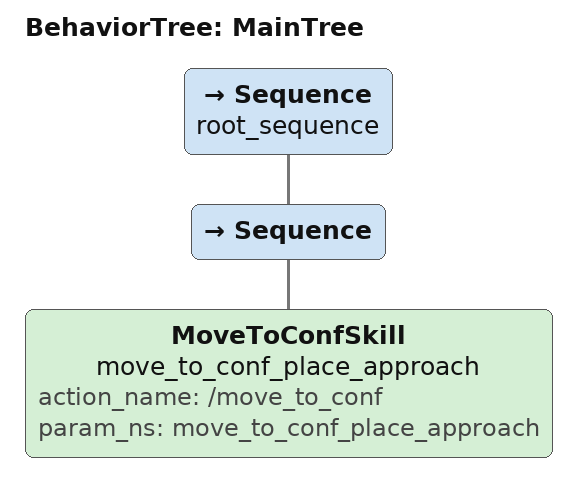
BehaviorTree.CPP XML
<!-- APPROACH TAVOLO A SINISTRA -->

 <root BTCPP_format="4" >
    <!-- If you want to include subtrees -->

    <!-- Main tree -->
     <BehaviorTree ID="MainTree"> <!--DO NOT CHANGE -->
        <Sequence name="root_sequence">

           <!-- If you use subtrees -->
               <Sequence>
                  <MoveToConfSkill name="move_to_conf_place_approach" action_name= "/move_to_conf" param_ns="move_to_conf_place_approach"/>
               </Sequence>

        </Sequence>
     </BehaviorTree>
 </root>
